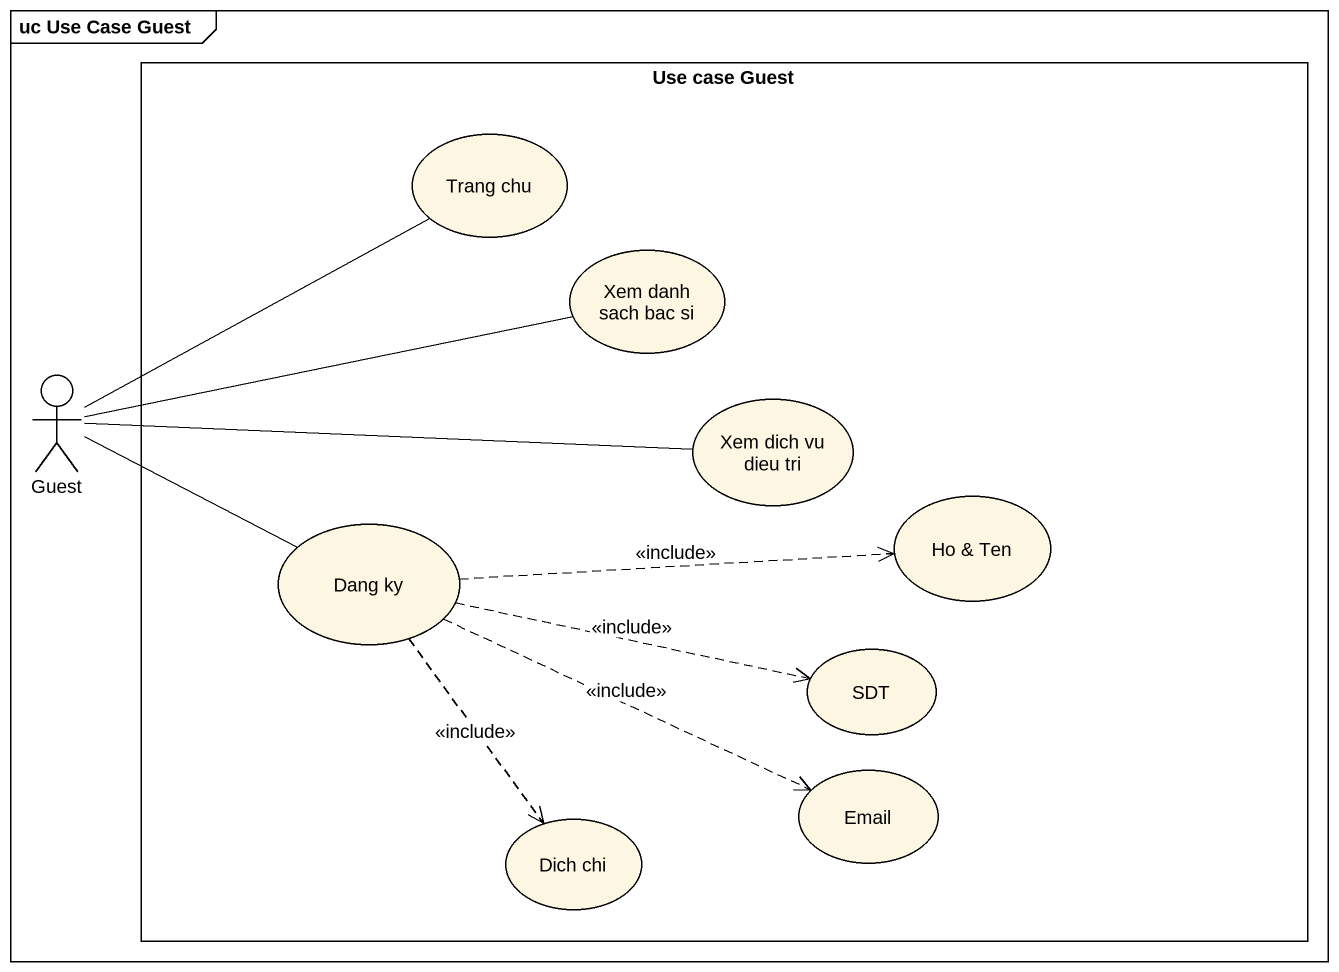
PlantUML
@startuml
mainframe uc Use Case Guest
rectangle "Use case Guest" as Use_case_Guest {
  usecase "Trang chu" as Trang_chu
  usecase "Xem danh sach bac si" as Xem_danh_sach_bac_si
  usecase "Xem dich vu dieu tri" as Xem_dich_vu_dieu_tri
  usecase "Ho & Ten" as Ho_Ten
  usecase "Dang ky" as Dang_ky
  usecase SDT
  usecase "Dich chi" as Dich_chi
  usecase Email
}
actor Guest
Guest -up- Trang_chu
Guest -right- Xem_danh_sach_bac_si
Guest -right- Xem_dich_vu_dieu_tri
Guest -right- Dang_ky
Dang_ky .right.> Ho_Ten : <<include>>
Dang_ky .right.> SDT : <<include>>
Dang_ky ..> Dich_chi : <<include>>
Dang_ky .right.> Email : <<include>>
@enduml
